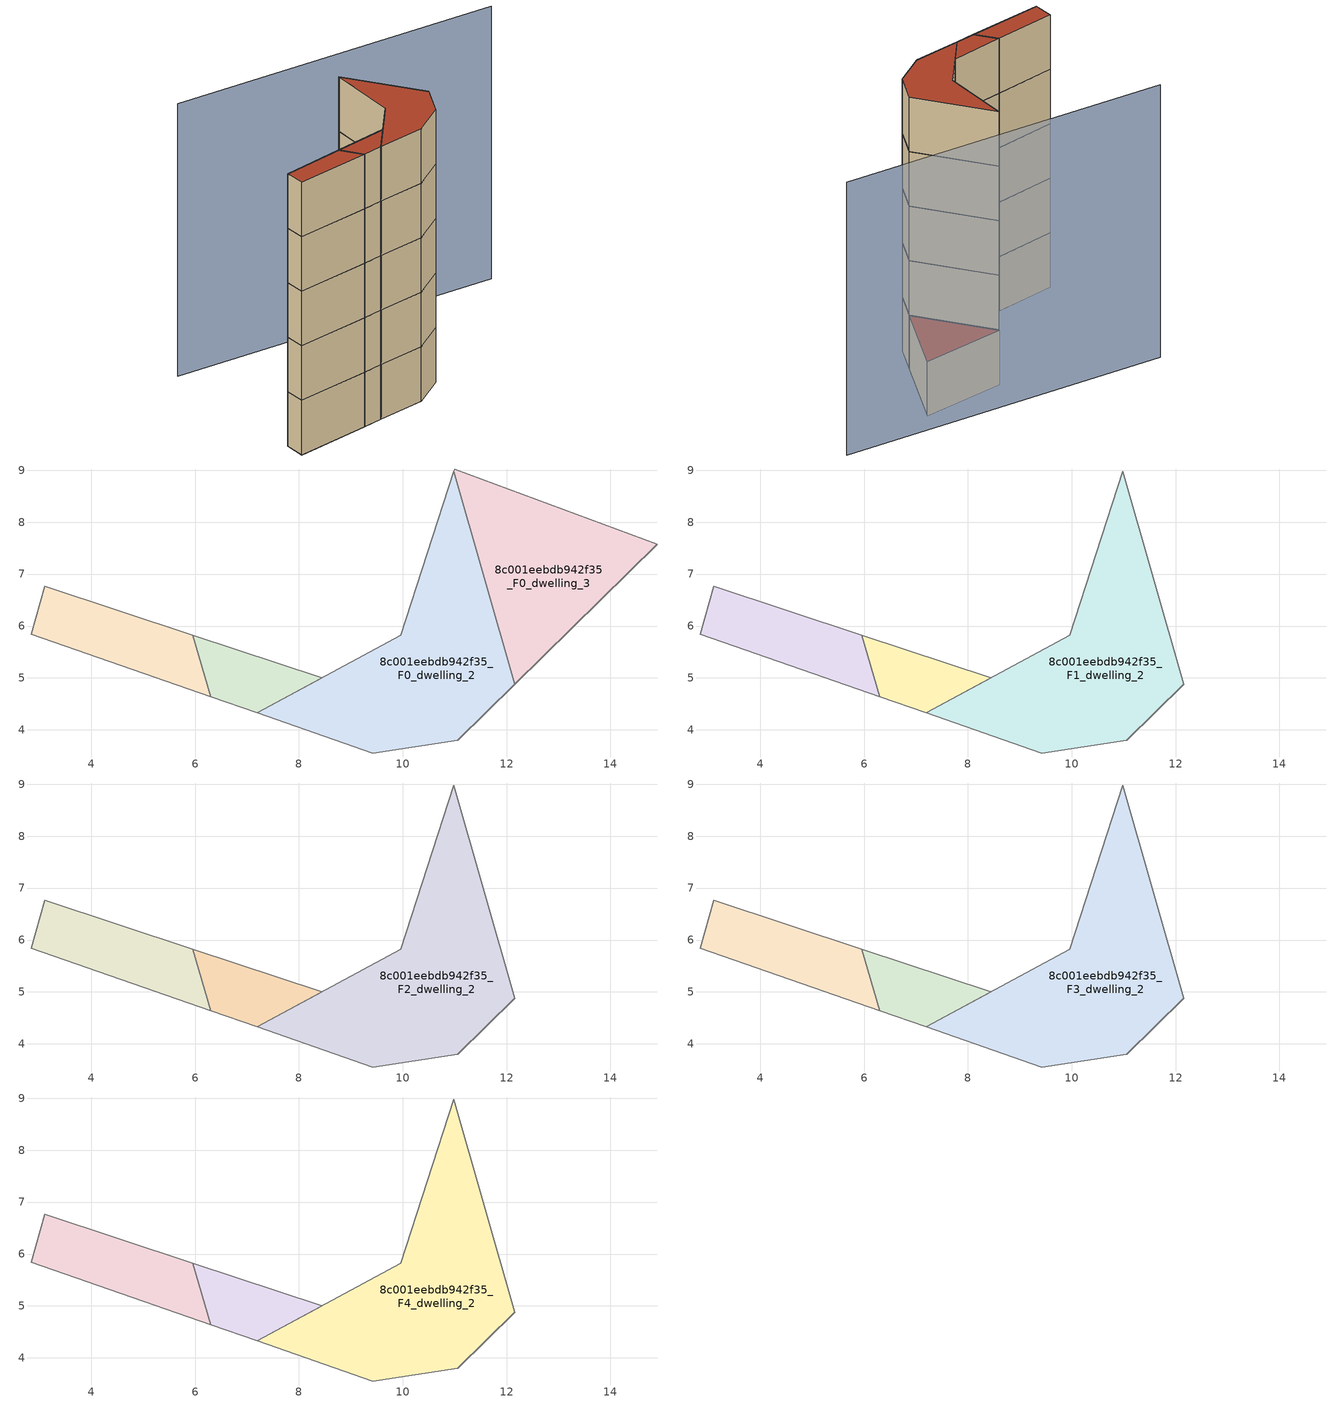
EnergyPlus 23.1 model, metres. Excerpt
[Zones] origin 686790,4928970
8c001eebdb942f35_F0_dwelling_0
 floor ground (EU_floor_Construction): 6.3,4.64 5.96,5.82 3.1,6.76 2.84,5.84 z0
 wall adiabatic (EU_wall_Construction): 6.3,4.64 2.84,5.84 3.1,6.76 5.96,5.82 z0:3
 wall to 8c001eebdb942f35_F0_dwelling_1 (EU_wall_Construction): 5.96,5.82 6.3,4.64 z0:3
8c001eebdb942f35_F0_dwelling_1
 floor ground (EU_floor_Construction): 8.45,5 8.44,5.01 5.96,5.82 6.3,4.64 7.2,4.33 z0
 wall adiabatic (EU_wall_Construction): 5.96,5.82 8.44,5.01 8.45,5 7.2,4.33 6.3,4.64 z0:3
8c001eebdb942f35_F0_dwelling_2
 floor ground (EU_floor_Construction): 11.06,3.8 12.16,4.88 10.99,8.98 9.96,5.82 7.2,4.33 9.42,3.55 z0
 wall adiabatic (EU_wall_Construction): 12.16,4.88 11.06,3.8 9.42,3.55 7.2,4.33 9.96,5.82 10.99,8.98 z0:3
 wall to 8c001eebdb942f35_F0_dwelling_3 (EU_wall_Construction): 10.99,8.98 12.16,4.88 z0:3
8c001eebdb942f35_F0_dwelling_3
 floor ground (EU_floor_Construction): 14.91,7.57 11,9.02 10.99,8.98 12.16,4.88 z0
 wall adiabatic (EU_wall_Construction): 10.99,8.98 11,9.02 14.91,7.57 12.16,4.88 z0:3
 roof outside (EU_roof_Construction): 14.91,7.57 12.16,4.88 10.99,8.98 11,9.02 z3
8c001eebdb942f35_F1_dwelling_0
 floor to 8c001eebdb942f35_F0_dwelling_0 (EU_floor_Construction): 6.3,4.64 5.96,5.82 3.1,6.76 2.84,5.84 z3
 wall adiabatic (EU_wall_Construction): 6.3,4.64 2.84,5.84 3.1,6.76 5.96,5.82 z3:6
 wall to 8c001eebdb942f35_F1_dwelling_1 (EU_wall_Construction): 5.96,5.82 6.3,4.64 z3:6
8c001eebdb942f35_F1_dwelling_1
 floor to 8c001eebdb942f35_F0_dwelling_1 (EU_floor_Construction): 8.45,5 8.44,5.01 5.96,5.82 6.3,4.64 7.2,4.33 z3
 wall adiabatic (EU_wall_Construction): 5.96,5.82 8.44,5.01 8.45,5 7.2,4.33 6.3,4.64 z3:6
8c001eebdb942f35_F1_dwelling_2
 floor to 8c001eebdb942f35_F0_dwelling_2 (EU_floor_Construction): 11.06,3.8 12.16,4.88 10.99,8.98 9.96,5.82 7.2,4.33 9.42,3.55 z3
 wall adiabatic (EU_wall_Construction): 7.2,4.33 9.96,5.82 10.99,8.98 12.16,4.88 11.06,3.8 9.42,3.55 7.2,4.33 z3:6
8c001eebdb942f35_F2_dwelling_0
 floor to 8c001eebdb942f35_F1_dwelling_0 (EU_floor_Construction): 6.3,4.64 5.96,5.82 3.1,6.76 2.84,5.84 z6
 wall adiabatic (EU_wall_Construction): 6.3,4.64 2.84,5.84 3.1,6.76 5.96,5.82 z6:9
 wall to 8c001eebdb942f35_F2_dwelling_1 (EU_wall_Construction): 5.96,5.82 6.3,4.64 z6:9
8c001eebdb942f35_F2_dwelling_1
 floor to 8c001eebdb942f35_F1_dwelling_1 (EU_floor_Construction): 8.45,5 8.44,5.01 5.96,5.82 6.3,4.64 7.2,4.33 z6
 wall adiabatic (EU_wall_Construction): 5.96,5.82 8.44,5.01 8.45,5 7.2,4.33 6.3,4.64 z6:9
8c001eebdb942f35_F2_dwelling_2
 floor to 8c001eebdb942f35_F1_dwelling_2 (EU_floor_Construction): 11.06,3.8 12.16,4.88 10.99,8.98 9.96,5.82 7.2,4.33 9.42,3.55 z6
 wall adiabatic (EU_wall_Construction): 7.2,4.33 9.96,5.82 10.99,8.98 12.16,4.88 11.06,3.8 9.42,3.55 7.2,4.33 z6:9
8c001eebdb942f35_F3_dwelling_0
 floor to 8c001eebdb942f35_F2_dwelling_0 (EU_floor_Construction): 6.3,4.64 5.96,5.82 3.1,6.76 2.84,5.84 z9
 wall adiabatic (EU_wall_Construction): 6.3,4.64 2.84,5.84 3.1,6.76 5.96,5.82 z9:12
 wall to 8c001eebdb942f35_F3_dwelling_1 (EU_wall_Construction): 5.96,5.82 6.3,4.64 z9:12
8c001eebdb942f35_F3_dwelling_1
 floor to 8c001eebdb942f35_F2_dwelling_1 (EU_floor_Construction): 8.45,5 8.44,5.01 5.96,5.82 6.3,4.64 7.2,4.33 z9
 wall adiabatic (EU_wall_Construction): 5.96,5.82 8.44,5.01 8.45,5 7.2,4.33 6.3,4.64 z9:12
8c001eebdb942f35_F3_dwelling_2
 floor to 8c001eebdb942f35_F2_dwelling_2 (EU_floor_Construction): 11.06,3.8 12.16,4.88 10.99,8.98 9.96,5.82 7.2,4.33 9.42,3.55 z9
 wall adiabatic (EU_wall_Construction): 7.2,4.33 9.96,5.82 10.99,8.98 12.16,4.88 11.06,3.8 9.42,3.55 7.2,4.33 z9:12
8c001eebdb942f35_F4_dwelling_0
 floor to 8c001eebdb942f35_F3_dwelling_0 (EU_floor_Construction): 6.3,4.64 5.96,5.82 3.1,6.76 2.84,5.84 z12
 wall adiabatic (EU_wall_Construction): 6.3,4.64 2.84,5.84 3.1,6.76 5.96,5.82 z12:15
 wall to 8c001eebdb942f35_F4_dwelling_1 (EU_wall_Construction): 5.96,5.82 6.3,4.64 z12:15
 roof outside (EU_roof_Construction): 5.96,5.82 6.3,4.64 2.84,5.84 3.1,6.76 z15
8c001eebdb942f35_F4_dwelling_1
 floor to 8c001eebdb942f35_F3_dwelling_1 (EU_floor_Construction): 8.45,5 8.44,5.01 5.96,5.82 6.3,4.64 7.2,4.33 z12
 wall adiabatic (EU_wall_Construction): 5.96,5.82 8.44,5.01 8.45,5 7.2,4.33 6.3,4.64 z12:15
 roof outside (EU_roof_Construction): 8.44,5.01 8.45,5 7.2,4.33 6.3,4.64 5.96,5.82 z15
8c001eebdb942f35_F4_dwelling_2
 floor to 8c001eebdb942f35_F3_dwelling_2 (EU_floor_Construction): 11.06,3.8 12.16,4.88 10.99,8.98 9.96,5.82 7.2,4.33 9.42,3.55 z12
 wall adiabatic (EU_wall_Construction): 7.2,4.33 9.96,5.82 10.99,8.98 12.16,4.88 11.06,3.8 9.42,3.55 7.2,4.33 z12:15
 roof outside (EU_roof_Construction): 10.99,8.98 12.16,4.88 11.06,3.8 9.42,3.55 7.2,4.33 9.96,5.82 z15
shading: 19.51,6.14 5.23,14 z0:15
[Building]
EU S2 Campaign: North Axis=0; Terrain=City; Solar Distribution=FullExterior
[Site:Location]
Bologna: Latitude=44.5; Longitude=11.25; Time Zone=1; Elevation=37
[SizingPeriod:WeatherFileDays]
AnnualSizingPeriod: Begin Month=1; Begin Day of Month=1; End Month=12; End Day of Month=31; Day of Week for Start Day=Monday; Use Weather File Daylight Saving Period=No; Use Weather File Rain and Snow Indicators=No
[MATERIAL]
EU_InternalMass_Material: Roughness=MediumRough; Thickness=0.1; Conductivity=1; Density=1800; Specific Heat=900; Thermal Absorptance=0.9; Solar Absorptance=0.7; Visible Absorptance=0.7
[MATERIAL:NOMASS] Roughness=MediumRough; Thermal Absorptance=0.9; Solar Absorptance=0.7; Visible Absorptance=0.7
Name | Thermal Resistance
EU_wall_NoMass | 0.905828
EU_roof_NoMass | 0.37593
EU_floor_NoMass | 0.67114
[CONSTRUCTION]
EU_wall_Construction: EU_wall_NoMass
EU_roof_Construction: EU_roof_NoMass
EU_floor_Construction: EU_floor_NoMass
EU_InternalMass_Construction: EU_InternalMass_Material
[ZONE] Type=1; Multiplier=1; Ceiling Height=autocalculate; Floor Area=autocalculate; Part of Total Floor Area=Yes
Name | Volume
8c001eebdb942f35_F0_dwelling_0 | 9.83203
8c001eebdb942f35_F1_dwelling_0; 8c001eebdb942f35_F2_dwelling_0; 8c001eebdb942f35_F3_dwelling_0; 8c001eebdb942f35_F4_dwelling_0 | 9.8335
8c001eebdb942f35_F0_dwelling_1 | 5.51001
8c001eebdb942f35_F1_dwelling_1; 8c001eebdb942f35_F2_dwelling_1; 8c001eebdb942f35_F3_dwelling_1; 8c001eebdb942f35_F4_dwelling_1 | 5.50854
8c001eebdb942f35_F0_dwelling_2; 8c001eebdb942f35_F1_dwelling_2; 8c001eebdb942f35_F2_dwelling_2; 8c001eebdb942f35_F3_dwelling_2; 8c001eebdb942f35_F4_dwelling_2 | 30.5149
8c001eebdb942f35_F0_dwelling_3 | 21.9302
[INTERNALMASS] Construction=EU_InternalMass_Construction
Name | Zone or ZoneList | Surface Area
8c001eebdb942f35_F0_dwelling_0_EU_InternalMass | 8c001eebdb942f35_F0_dwelling_0 | 3.27724
8c001eebdb942f35_F0_dwelling_1_EU_InternalMass | 8c001eebdb942f35_F0_dwelling_1 | 1.83629
8c001eebdb942f35_F0_dwelling_2_EU_InternalMass | 8c001eebdb942f35_F0_dwelling_2 | 10.1723
8c001eebdb942f35_F0_dwelling_3_EU_InternalMass | 8c001eebdb942f35_F0_dwelling_3 | 7.31024
8c001eebdb942f35_F1_dwelling_0_EU_InternalMass | 8c001eebdb942f35_F1_dwelling_0 | 7.53094
8c001eebdb942f35_F1_dwelling_1_EU_InternalMass | 8c001eebdb942f35_F1_dwelling_1 | 7.53316
8c001eebdb942f35_F1_dwelling_2_EU_InternalMass | 8c001eebdb942f35_F1_dwelling_2 | 7.53099
8c001eebdb942f35_F2_dwelling_0_EU_InternalMass | 8c001eebdb942f35_F2_dwelling_0 | 7.53094
8c001eebdb942f35_F2_dwelling_1_EU_InternalMass | 8c001eebdb942f35_F2_dwelling_1 | 7.53316
8c001eebdb942f35_F2_dwelling_2_EU_InternalMass | 8c001eebdb942f35_F2_dwelling_2 | 7.53099
8c001eebdb942f35_F3_dwelling_0_EU_InternalMass | 8c001eebdb942f35_F3_dwelling_0 | 7.53094
8c001eebdb942f35_F3_dwelling_1_EU_InternalMass | 8c001eebdb942f35_F3_dwelling_1 | 7.53316
8c001eebdb942f35_F3_dwelling_2_EU_InternalMass | 8c001eebdb942f35_F3_dwelling_2 | 7.53099
8c001eebdb942f35_F4_dwelling_0_EU_InternalMass | 8c001eebdb942f35_F4_dwelling_0 | 7.53094
8c001eebdb942f35_F4_dwelling_1_EU_InternalMass | 8c001eebdb942f35_F4_dwelling_1 | 7.53316
8c001eebdb942f35_F4_dwelling_2_EU_InternalMass | 8c001eebdb942f35_F4_dwelling_2 | 7.53099
[OTHEREQUIPMENT] Fuel Type=Electricity; Design Level Calculation Method=Watts/Area; Power per Zone Floor Area=1; Fraction Latent=0; Fraction Radiant=0; Fraction Lost=0; Carbon Dioxide Generation Rate=0; EndUse Subcategory=EU_Step8_InternalGains
Name | Zone or ZoneList or Space or SpaceList | Schedule
EU_Step8_InternalGain_8c001eebdb942f35_F0_dwelling_0_f000 | 8c001eebdb942f35_F0_dwelling_0 | EU_Step8_GainSchedule_8c001eebdb942f35_F0_dwelling_0_f000
EU_Step8_InternalGain_8c001eebdb942f35_F0_dwelling_1_f000 | 8c001eebdb942f35_F0_dwelling_1 | EU_Step8_GainSchedule_8c001eebdb942f35_F0_dwelling_1_f000
EU_Step8_InternalGain_8c001eebdb942f35_F0_dwelling_2_f000 | 8c001eebdb942f35_F0_dwelling_2 | EU_Step8_GainSchedule_8c001eebdb942f35_F0_dwelling_2_f000
EU_Step8_InternalGain_8c001eebdb942f35_F0_dwelling_3_f000 | 8c001eebdb942f35_F0_dwelling_3 | EU_Step8_GainSchedule_8c001eebdb942f35_F0_dwelling_3_f000
EU_Step8_InternalGain_8c001eebdb942f35_F1_dwelling_0_f000 | 8c001eebdb942f35_F1_dwelling_0 | EU_Step8_GainSchedule_8c001eebdb942f35_F1_dwelling_0_f000
EU_Step8_InternalGain_8c001eebdb942f35_F1_dwelling_1_f000 | 8c001eebdb942f35_F1_dwelling_1 | EU_Step8_GainSchedule_8c001eebdb942f35_F1_dwelling_1_f000
EU_Step8_InternalGain_8c001eebdb942f35_F1_dwelling_2_f000 | 8c001eebdb942f35_F1_dwelling_2 | EU_Step8_GainSchedule_8c001eebdb942f35_F1_dwelling_2_f000
EU_Step8_InternalGain_8c001eebdb942f35_F2_dwelling_0_f000 | 8c001eebdb942f35_F2_dwelling_0 | EU_Step8_GainSchedule_8c001eebdb942f35_F2_dwelling_0_f000
EU_Step8_InternalGain_8c001eebdb942f35_F2_dwelling_1_f000 | 8c001eebdb942f35_F2_dwelling_1 | EU_Step8_GainSchedule_8c001eebdb942f35_F2_dwelling_1_f000
EU_Step8_InternalGain_8c001eebdb942f35_F2_dwelling_2_f000 | 8c001eebdb942f35_F2_dwelling_2 | EU_Step8_GainSchedule_8c001eebdb942f35_F2_dwelling_2_f000
EU_Step8_InternalGain_8c001eebdb942f35_F3_dwelling_0_f000 | 8c001eebdb942f35_F3_dwelling_0 | EU_Step8_GainSchedule_8c001eebdb942f35_F3_dwelling_0_f000
EU_Step8_InternalGain_8c001eebdb942f35_F3_dwelling_1_f000 | 8c001eebdb942f35_F3_dwelling_1 | EU_Step8_GainSchedule_8c001eebdb942f35_F3_dwelling_1_f000
EU_Step8_InternalGain_8c001eebdb942f35_F3_dwelling_2_f000 | 8c001eebdb942f35_F3_dwelling_2 | EU_Step8_GainSchedule_8c001eebdb942f35_F3_dwelling_2_f000
EU_Step8_InternalGain_8c001eebdb942f35_F4_dwelling_0_f000 | 8c001eebdb942f35_F4_dwelling_0 | EU_Step8_GainSchedule_8c001eebdb942f35_F4_dwelling_0_f000
EU_Step8_InternalGain_8c001eebdb942f35_F4_dwelling_1_f000 | 8c001eebdb942f35_F4_dwelling_1 | EU_Step8_GainSchedule_8c001eebdb942f35_F4_dwelling_1_f000
EU_Step8_InternalGain_8c001eebdb942f35_F4_dwelling_2_f000 | 8c001eebdb942f35_F4_dwelling_2 | EU_Step8_GainSchedule_8c001eebdb942f35_F4_dwelling_2_f000
[ZONEVENTILATION:DESIGNFLOWRATE] Schedule=EU_AlwaysOn; Design Flow Rate Calculation Method=AirChanges/Hour; Air Changes per Hour=0.73129; Ventilation Type=Natural; Fan Pressure Rise=0; Fan Total Efficiency=1; Constant Term Coefficient=1; Temperature Term Coefficient=0; Velocity Term Coefficient=0; Velocity Squared Term Coefficient=0; Minimum Indoor Temperature=-100; Maximum Indoor Temperature=100; Delta Temperature=-100; Minimum Outdoor Temperature=-100; Maximum Outdoor Temperature=100; Maximum Wind Speed=40
Name | Zone or ZoneList or Space or SpaceList
EU_ConstantAir_8c001eebdb942f35_F0_dwelling_0 | 8c001eebdb942f35_F0_dwelling_0
EU_ConstantAir_8c001eebdb942f35_F0_dwelling_1 | 8c001eebdb942f35_F0_dwelling_1
EU_ConstantAir_8c001eebdb942f35_F0_dwelling_2 | 8c001eebdb942f35_F0_dwelling_2
EU_ConstantAir_8c001eebdb942f35_F0_dwelling_3 | 8c001eebdb942f35_F0_dwelling_3
EU_ConstantAir_8c001eebdb942f35_F1_dwelling_0 | 8c001eebdb942f35_F1_dwelling_0
EU_ConstantAir_8c001eebdb942f35_F1_dwelling_1 | 8c001eebdb942f35_F1_dwelling_1
EU_ConstantAir_8c001eebdb942f35_F1_dwelling_2 | 8c001eebdb942f35_F1_dwelling_2
EU_ConstantAir_8c001eebdb942f35_F2_dwelling_0 | 8c001eebdb942f35_F2_dwelling_0
EU_ConstantAir_8c001eebdb942f35_F2_dwelling_1 | 8c001eebdb942f35_F2_dwelling_1
EU_ConstantAir_8c001eebdb942f35_F2_dwelling_2 | 8c001eebdb942f35_F2_dwelling_2
EU_ConstantAir_8c001eebdb942f35_F3_dwelling_0 | 8c001eebdb942f35_F3_dwelling_0
EU_ConstantAir_8c001eebdb942f35_F3_dwelling_1 | 8c001eebdb942f35_F3_dwelling_1
EU_ConstantAir_8c001eebdb942f35_F3_dwelling_2 | 8c001eebdb942f35_F3_dwelling_2
EU_ConstantAir_8c001eebdb942f35_F4_dwelling_0 | 8c001eebdb942f35_F4_dwelling_0
EU_ConstantAir_8c001eebdb942f35_F4_dwelling_1 | 8c001eebdb942f35_F4_dwelling_1
EU_ConstantAir_8c001eebdb942f35_F4_dwelling_2 | 8c001eebdb942f35_F4_dwelling_2
[HVACTEMPLATE:THERMOSTAT] Constant Heating Setpoint=20; Constant Cooling Setpoint=50
EU_HeatOnly_8c001eebdb942f35_F0_dwelling_0; EU_HeatOnly_8c001eebdb942f35_F0_dwelling_1; EU_HeatOnly_8c001eebdb942f35_F0_dwelling_2; EU_HeatOnly_8c001eebdb942f35_F0_dwelling_3; EU_HeatOnly_8c001eebdb942f35_F1_dwelling_0; EU_HeatOnly_8c001eebdb942f35_F1_dwelling_1; EU_HeatOnly_8c001eebdb942f35_F1_dwelling_2; EU_HeatOnly_8c001eebdb942f35_F2_dwelling_0; EU_HeatOnly_8c001eebdb942f35_F2_dwelling_1; EU_HeatOnly_8c001eebdb942f35_F2_dwelling_2; EU_HeatOnly_8c001eebdb942f35_F3_dwelling_0; EU_HeatOnly_8c001eebdb942f35_F3_dwelling_1; EU_HeatOnly_8c001eebdb942f35_F3_dwelling_2; EU_HeatOnly_8c001eebdb942f35_F4_dwelling_0; EU_HeatOnly_8c001eebdb942f35_F4_dwelling_1; EU_HeatOnly_8c001eebdb942f35_F4_dwelling_2
[HVACTEMPLATE:ZONE:IDEALLOADSAIRSYSTEM] System Availability Schedule=EU_AlwaysOn; Maximum Heating Supply Air Temperature=50; Minimum Cooling Supply Air Temperature=13; Maximum Heating Supply Air Humidity Ratio=0.0156; Minimum Cooling Supply Air Humidity Ratio=0.0077; Heating Limit=NoLimit; Cooling Limit=NoLimit; Heating Availability Schedule=EU_AlwaysOn; Cooling Availability Schedule=EU_CoolingOff; Dehumidification Control Type=ConstantSensibleHeatRatio; Cooling Sensible Heat Ratio=0.7; Dehumidification Setpoint=60; Humidification Control Type=None; Humidification Setpoint=30; Outdoor Air Method=None; Outdoor Air Flow Rate per Person=0.00944; Outdoor Air Flow Rate per Zone Floor Area=0; Outdoor Air Flow Rate per Zone=0; Demand Controlled Ventilation Type=None; Outdoor Air Economizer Type=NoEconomizer; Heat Recovery Type=None; Sensible Heat Recovery Effectiveness=0.7; Latent Heat Recovery Effectiveness=0.65
Name | Template Thermostat
8c001eebdb942f35_F0_dwelling_0 | EU_HeatOnly_8c001eebdb942f35_F0_dwelling_0
8c001eebdb942f35_F0_dwelling_1 | EU_HeatOnly_8c001eebdb942f35_F0_dwelling_1
8c001eebdb942f35_F0_dwelling_2 | EU_HeatOnly_8c001eebdb942f35_F0_dwelling_2
8c001eebdb942f35_F0_dwelling_3 | EU_HeatOnly_8c001eebdb942f35_F0_dwelling_3
8c001eebdb942f35_F1_dwelling_0 | EU_HeatOnly_8c001eebdb942f35_F1_dwelling_0
8c001eebdb942f35_F1_dwelling_1 | EU_HeatOnly_8c001eebdb942f35_F1_dwelling_1
8c001eebdb942f35_F1_dwelling_2 | EU_HeatOnly_8c001eebdb942f35_F1_dwelling_2
8c001eebdb942f35_F2_dwelling_0 | EU_HeatOnly_8c001eebdb942f35_F2_dwelling_0
8c001eebdb942f35_F2_dwelling_1 | EU_HeatOnly_8c001eebdb942f35_F2_dwelling_1
8c001eebdb942f35_F2_dwelling_2 | EU_HeatOnly_8c001eebdb942f35_F2_dwelling_2
8c001eebdb942f35_F3_dwelling_0 | EU_HeatOnly_8c001eebdb942f35_F3_dwelling_0
8c001eebdb942f35_F3_dwelling_1 | EU_HeatOnly_8c001eebdb942f35_F3_dwelling_1
8c001eebdb942f35_F3_dwelling_2 | EU_HeatOnly_8c001eebdb942f35_F3_dwelling_2
8c001eebdb942f35_F4_dwelling_0 | EU_HeatOnly_8c001eebdb942f35_F4_dwelling_0
8c001eebdb942f35_F4_dwelling_1 | EU_HeatOnly_8c001eebdb942f35_F4_dwelling_1
8c001eebdb942f35_F4_dwelling_2 | EU_HeatOnly_8c001eebdb942f35_F4_dwelling_2
[SIZING:ZONE] Zone Cooling Design Supply Air Temperature Input Method=SupplyAirTemperature; Zone Cooling Design Supply Air Temperature=13; Zone Heating Design Supply Air Temperature Input Method=SupplyAirTemperature; Zone Heating Design Supply Air Temperature=50; Zone Cooling Design Supply Air Humidity Ratio=0.008; Zone Heating Design Supply Air Humidity Ratio=0.008; Cooling Design Air Flow Method=DesignDay; Cooling Design Air Flow Rate=0; Cooling Minimum Air Flow per Zone Floor Area=0.000762; Cooling Minimum Air Flow=0; Cooling Minimum Air Flow Fraction=0.2; Heating Design Air Flow Method=DesignDay; Heating Design Air Flow Rate=0; Heating Maximum Air Flow per Zone Floor Area=0.002032; Heating Maximum Air Flow=0.141576; Heating Maximum Air Flow Fraction=0.3; Account for Dedicated Outdoor Air System=No; Dedicated Outdoor Air System Control Strategy=NeutralSupplyAir; Dedicated Outdoor Air Low Setpoint Temperature for Design=autosize; Dedicated Outdoor Air High Setpoint Temperature for Design=autosize; Zone Load Sizing Method=Sensible Load Only No Latent Load; Zone Latent Cooling Design Supply Air Humidity Ratio Input Method=HumidityRatioDifference; Zone Cooling Design Supply Air Humidity Ratio Difference=0.005; Zone Latent Heating Design Supply Air Humidity Ratio Input Method=HumidityRatioDifference; Zone Humidification Design Supply Air Humidity Ratio Difference=0.005
8c001eebdb942f35_F0_dwelling_0; 8c001eebdb942f35_F0_dwelling_1; 8c001eebdb942f35_F0_dwelling_2; 8c001eebdb942f35_F0_dwelling_3; 8c001eebdb942f35_F1_dwelling_0; 8c001eebdb942f35_F1_dwelling_1; 8c001eebdb942f35_F1_dwelling_2; 8c001eebdb942f35_F2_dwelling_0; 8c001eebdb942f35_F2_dwelling_1; 8c001eebdb942f35_F2_dwelling_2; 8c001eebdb942f35_F3_dwelling_0; 8c001eebdb942f35_F3_dwelling_1; 8c001eebdb942f35_F3_dwelling_2; 8c001eebdb942f35_F4_dwelling_0; 8c001eebdb942f35_F4_dwelling_1; 8c001eebdb942f35_F4_dwelling_2
[SCHEDULE:CONSTANT]
Name | Hourly Value
EU_AlwaysOn | 1
EU_CoolingOff | 0
[SCHEDULE:FILE] Column Number=1; Rows to Skip at Top=0; Number of Hours of Data=8760; Column Separator=Comma; Interpolate to Timestep=No; Minutes per Item=60; Adjust Schedule for Daylight Savings=Yes
Name | File
EU_Step8_GainSchedule_8c001eebdb942f35_F0_dwelling_0_f000 | ../../schedules/8c001eebdb942f35/8c001eebdb942f35_F0_dwelling_0_f000_gain.csv
EU_Step8_GainSchedule_8c001eebdb942f35_F0_dwelling_1_f000 | ../../schedules/8c001eebdb942f35/8c001eebdb942f35_F0_dwelling_1_f000_gain.csv
EU_Step8_GainSchedule_8c001eebdb942f35_F0_dwelling_2_f000 | ../../schedules/8c001eebdb942f35/8c001eebdb942f35_F0_dwelling_2_f000_gain.csv
EU_Step8_GainSchedule_8c001eebdb942f35_F0_dwelling_3_f000 | ../../schedules/8c001eebdb942f35/8c001eebdb942f35_F0_dwelling_3_f000_gain.csv
EU_Step8_GainSchedule_8c001eebdb942f35_F1_dwelling_0_f000 | ../../schedules/8c001eebdb942f35/8c001eebdb942f35_F1_dwelling_0_f000_gain.csv
EU_Step8_GainSchedule_8c001eebdb942f35_F1_dwelling_1_f000 | ../../schedules/8c001eebdb942f35/8c001eebdb942f35_F1_dwelling_1_f000_gain.csv
EU_Step8_GainSchedule_8c001eebdb942f35_F1_dwelling_2_f000 | ../../schedules/8c001eebdb942f35/8c001eebdb942f35_F1_dwelling_2_f000_gain.csv
EU_Step8_GainSchedule_8c001eebdb942f35_F2_dwelling_0_f000 | ../../schedules/8c001eebdb942f35/8c001eebdb942f35_F2_dwelling_0_f000_gain.csv
EU_Step8_GainSchedule_8c001eebdb942f35_F2_dwelling_1_f000 | ../../schedules/8c001eebdb942f35/8c001eebdb942f35_F2_dwelling_1_f000_gain.csv
EU_Step8_GainSchedule_8c001eebdb942f35_F2_dwelling_2_f000 | ../../schedules/8c001eebdb942f35/8c001eebdb942f35_F2_dwelling_2_f000_gain.csv
EU_Step8_GainSchedule_8c001eebdb942f35_F3_dwelling_0_f000 | ../../schedules/8c001eebdb942f35/8c001eebdb942f35_F3_dwelling_0_f000_gain.csv
EU_Step8_GainSchedule_8c001eebdb942f35_F3_dwelling_1_f000 | ../../schedules/8c001eebdb942f35/8c001eebdb942f35_F3_dwelling_1_f000_gain.csv
EU_Step8_GainSchedule_8c001eebdb942f35_F3_dwelling_2_f000 | ../../schedules/8c001eebdb942f35/8c001eebdb942f35_F3_dwelling_2_f000_gain.csv
EU_Step8_GainSchedule_8c001eebdb942f35_F4_dwelling_0_f000 | ../../schedules/8c001eebdb942f35/8c001eebdb942f35_F4_dwelling_0_f000_gain.csv
EU_Step8_GainSchedule_8c001eebdb942f35_F4_dwelling_1_f000 | ../../schedules/8c001eebdb942f35/8c001eebdb942f35_F4_dwelling_1_f000_gain.csv
EU_Step8_GainSchedule_8c001eebdb942f35_F4_dwelling_2_f000 | ../../schedules/8c001eebdb942f35/8c001eebdb942f35_F4_dwelling_2_f000_gain.csv
